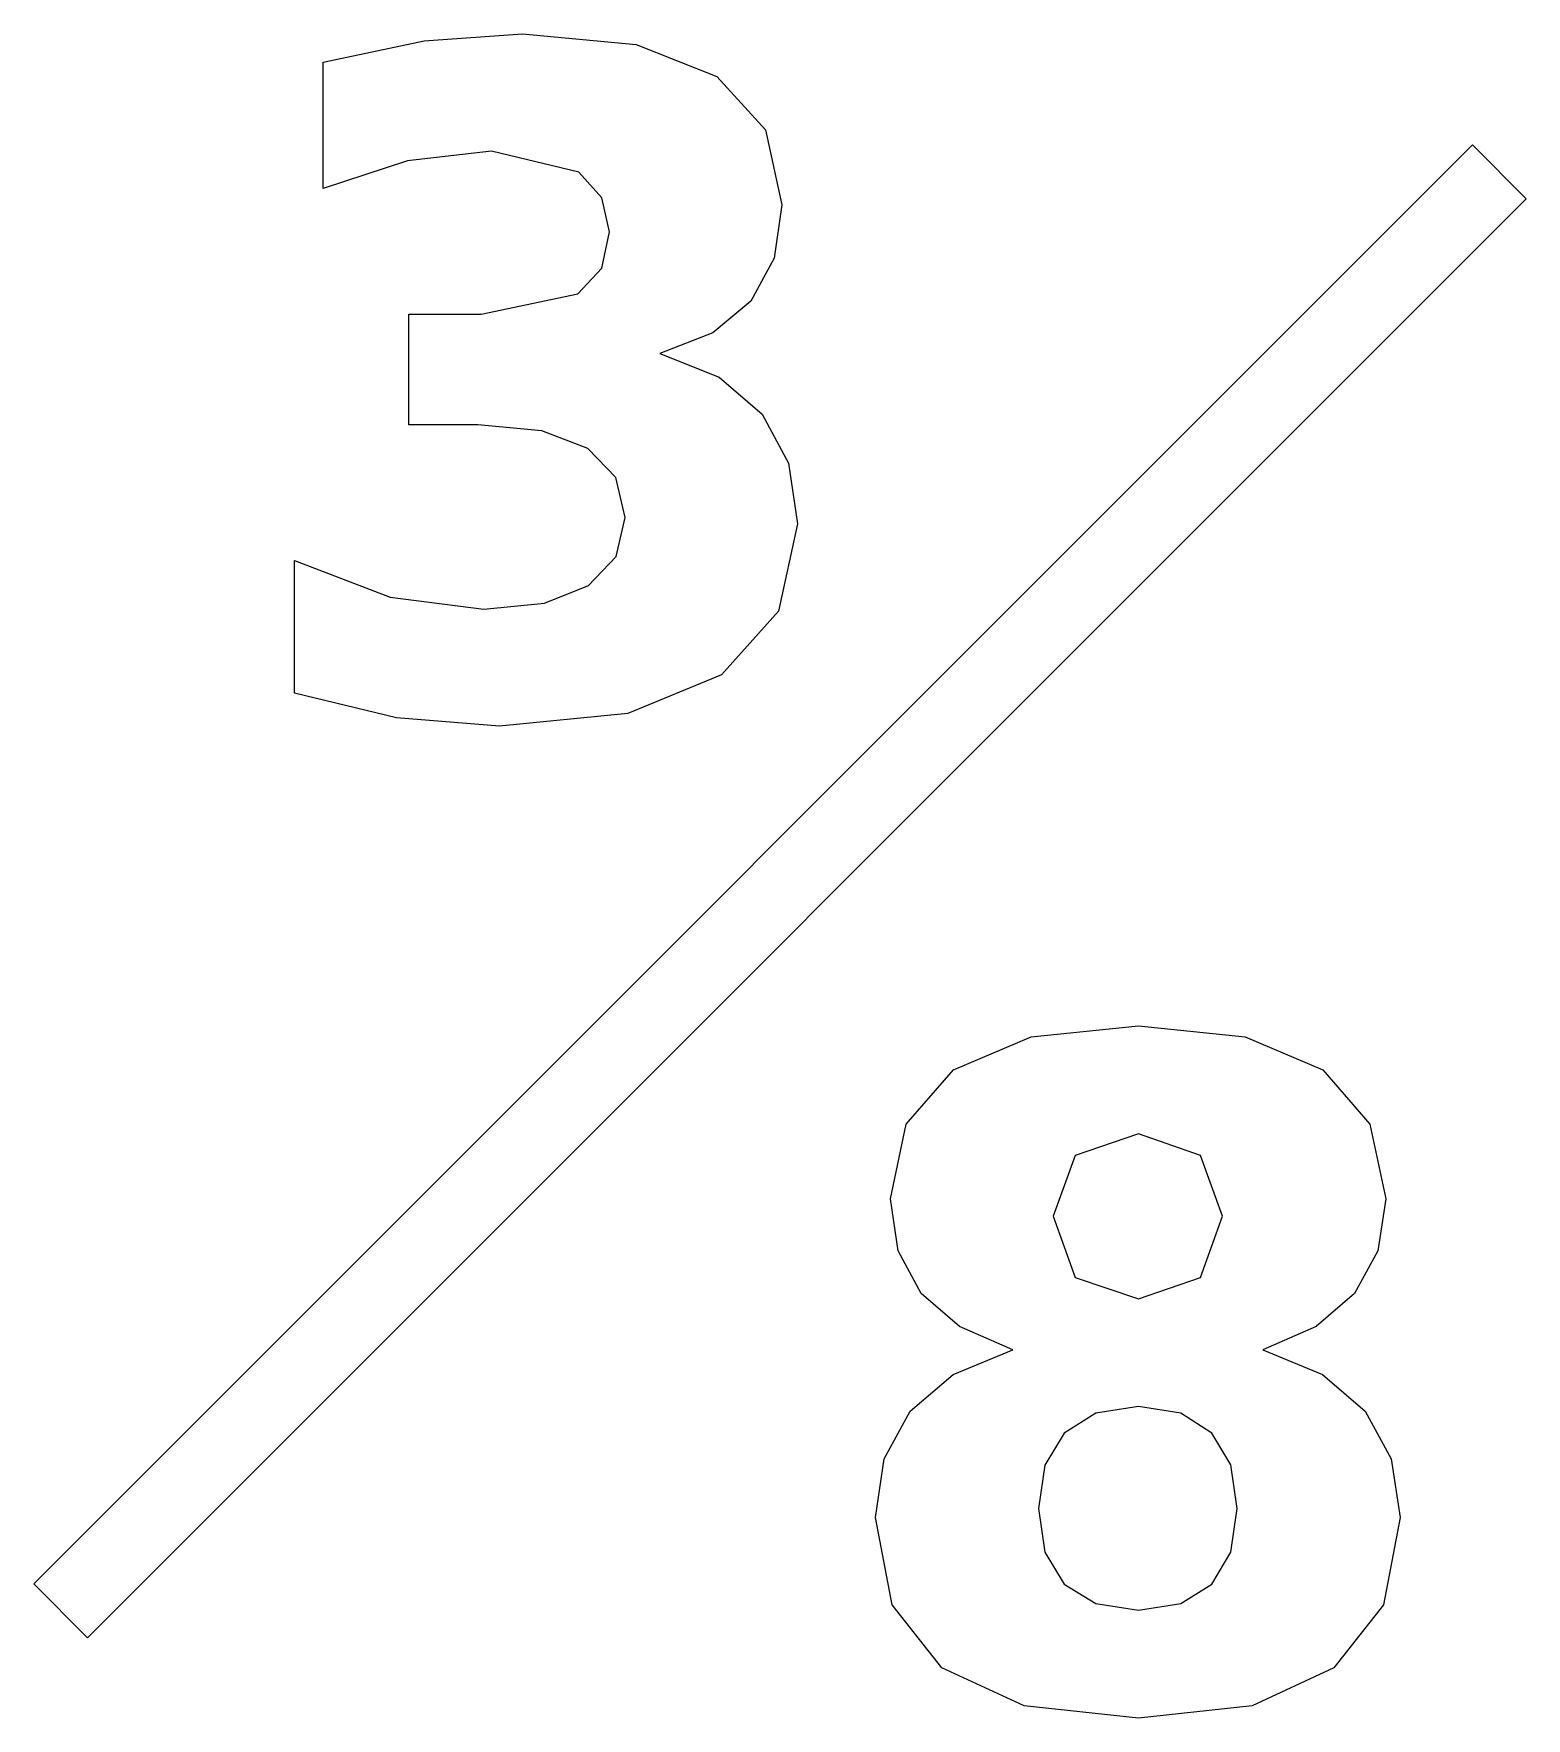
# Model space of a CAD drawing. Extents: x -2 to 13.2, y 2.3 to 19.5.
import ezdxf

# ---------------------------------------------------------------- set-up
doc = ezdxf.new("R2010")
doc.units = 0

msp = doc.modelspace()

# ---------------------------------------------------------------- linework, layer by layer
at = {"layer": 'Layer 1'}
for p, q in [((0.917901, 19.2426), (1.949971, 19.4618)), ((1.949971, 19.4618), (2.954641, 19.534867)), ((2.954641, 19.534867), (4.115716, 19.425267)), ((4.115716, 19.425267), (4.941141, 19.096466)), ((0.917897, 17.954735), (0.917901, 19.2426)), ((4.941141, 19.096466), (5.437767, 18.551889)), ((5.437767, 18.551889), (5.603309, 17.785826)), ((-2.03806, 3.70234), (12.6581, 18.3985)), ((2.639533, 18.333769), (1.780998, 18.237869)), ((3.530035, 18.119135), (2.639533, 18.333769)), ((12.6581, 18.3985), (13.2092, 17.8474)), ((1.780998, 18.237869), (0.917897, 17.954735)), ((3.76636, 17.859977), (3.530035, 18.119135)), ((13.2092, 17.8474), (-1.48695, 3.15123)), ((3.845135, 17.511768), (3.76636, 17.859977)), ((5.603309, 17.785826), (5.524534, 17.24125)), ((3.764076, 17.140726), (3.845135, 17.511768)), ((5.524534, 17.24125), (5.288209, 16.803991)), ((3.520901, 16.877), (3.764076, 17.140726)), ((2.5345, 16.6715), (3.520901, 16.877)), ((5.288209, 16.803991), (4.897758, 16.480899)), ((1.7947, 15.539), (1.7947, 16.6715)), ((1.7947, 16.6715), (2.5345, 16.6715)), ((4.897758, 16.480899), (4.356607, 16.26969)), ((4.356607, 16.26969), (4.35661, 16.2697)), ((4.35661, 16.2697), (4.962836, 16.025383)), ((4.962836, 16.025383), (5.40238, 15.648632)), ((2.497969, 15.539003), (1.7947, 15.539)), ((3.151002, 15.478495), (2.497969, 15.539003)), ((5.40238, 15.648632), (5.672955, 15.149722)), ((3.621369, 15.296969), (3.151002, 15.478495)), ((3.90907, 15.002419), (3.621369, 15.296969)), ((5.672955, 15.149722), (5.763147, 14.529792)), ((4.00497, 14.593701), (3.90907, 15.002419)), ((3.911353, 14.194118), (4.00497, 14.593701)), ((5.763147, 14.529792), (5.569063, 13.637007)), ((0.625634, 12.799), (0.625634, 14.1553)), ((0.625634, 14.1553), (1.602902, 13.780833)), ((3.630503, 13.899567), (3.911353, 14.194118)), ((1.602902, 13.780833), (2.561903, 13.657533)), ((3.178403, 13.718042), (3.630503, 13.899567)), ((2.561903, 13.657533), (3.178403, 13.718042)), ((5.569063, 13.637007), (4.986812, 12.986252)), ((4.986812, 12.986252), (4.032377, 12.592377)), ((1.666842, 12.547852), (0.625634, 12.799)), ((4.032377, 12.592377), (2.721742, 12.461085)), ((2.721742, 12.461085), (1.666842, 12.547852)), ((8.151533, 9.289869), (9.247539, 9.402894)), ((9.247539, 9.402894), (10.336694, 9.289869)), ((7.356929, 8.950792), (8.151533, 9.289869)), ((10.336694, 9.289869), (11.129019, 8.950792)), ((6.874002, 8.395937), (7.356929, 8.950792)), ((11.129019, 8.950792), (11.611946, 8.398221)), ((6.713026, 7.635582), (6.874002, 8.395937)), ((9.24754, 8.297751), (8.59907, 8.07855)), ((9.88231, 8.07855), (9.24754, 8.297751)), ((11.611946, 8.398221), (11.772922, 7.635582)), ((8.59907, 8.07855), (8.375302, 7.45748)), ((10.106078, 7.45748), (9.88231, 8.07855)), ((6.791801, 7.103562), (6.713026, 7.635582)), ((11.772922, 7.635582), (11.693005, 7.103562)), ((8.375302, 7.45748), (8.59907, 6.831843)), ((8.375302, 7.45748), (8.375302, 7.45748)), ((9.88231, 6.831843), (10.106078, 7.45748)), ((7.028128, 6.667443), (6.791801, 7.103562)), ((11.693005, 7.103562), (11.453254, 6.667443)), ((8.59907, 6.831843), (9.24754, 6.612642)), ((9.24754, 6.612642), (9.88231, 6.831843)), ((7.419722, 6.329508), (7.028128, 6.667443)), ((11.453254, 6.667443), (11.06166, 6.329508)), ((7.9643, 6.09204), (7.419722, 6.329508)), ((11.06166, 6.329508), (10.517082, 6.09204)), ((7.354655, 5.83973), (7.964309, 6.09204)), ((7.964309, 6.09204), (7.9643, 6.09204)), ((10.517082, 6.09204), (11.125593, 5.83973)), ((6.913969, 5.466403), (7.354655, 5.83973)), ((11.125593, 5.83973), (11.562852, 5.466403)), ((9.24754, 5.51207), (8.811421, 5.444711)), ((9.679093, 5.444711), (9.24754, 5.51207)), ((9.24754, 5.51207), (9.24754, 5.51207)), ((6.650243, 4.980052), (6.913969, 5.466403)), ((8.811421, 5.444711), (8.489469, 5.242635)), ((9.996478, 5.242635), (9.679093, 5.444711)), ((11.562852, 5.466403), (11.830003, 4.980051)), ((8.489469, 5.242635), (8.290818, 4.914975)), ((10.191704, 4.917258), (9.996478, 5.242635)), ((6.562334, 4.379533), (6.650243, 4.980052)), ((8.290818, 4.914975), (8.224601, 4.470864)), ((10.256779, 4.470864), (10.191704, 4.917258)), ((11.830003, 4.980051), (11.919054, 4.379533)), ((6.731301, 3.489027), (6.562334, 4.379533)), ((8.224601, 4.470864), (8.290818, 4.026753)), ((10.191704, 4.026753), (10.256779, 4.470864)), ((11.919054, 4.379533), (11.750086, 3.489025)), ((8.290818, 4.026753), (8.489469, 3.699093)), ((9.996478, 3.699093), (10.191704, 4.026753)), ((-1.48695, 3.15123), (-2.03806, 3.70234)), ((8.489469, 3.699093), (8.811421, 3.500442)), ((9.679092, 3.500442), (9.996478, 3.699093)), ((7.238204, 2.845123), (6.731301, 3.489027)), ((8.811421, 3.500442), (9.24754, 3.434225)), ((9.24754, 3.434225), (9.679092, 3.500442)), ((11.750086, 3.489025), (11.243184, 2.845123)), ((8.080754, 2.458096), (7.238204, 2.845123)), ((11.243184, 2.845123), (10.408622, 2.458096)), ((9.247544, 2.329087), (8.080754, 2.458096)), ((10.408622, 2.458096), (9.247544, 2.329087))]:
    msp.add_line(p, q, dxfattribs=at)

doc.saveas('drawing.dxf')
